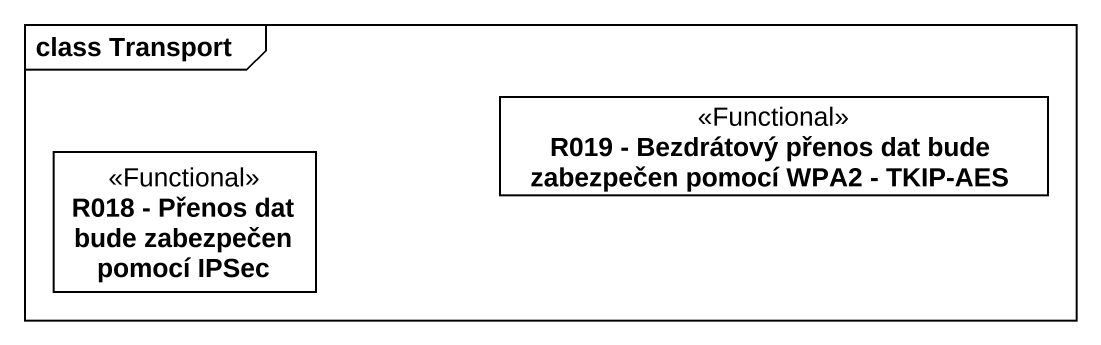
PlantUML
@startuml
mainframe class Transport
hide circle
hide empty members
class "R019 - Bezdrátový přenos dat bude zabezpečen pomocí WPA2 - TKIP-AES" as R019_Bezdrátový_přenos_dat <<Functional>>
class "R018 - Přenos dat bude zabezpečen pomocí IPSec" as R018_Přenos_dat_bude <<Functional>>
@enduml
